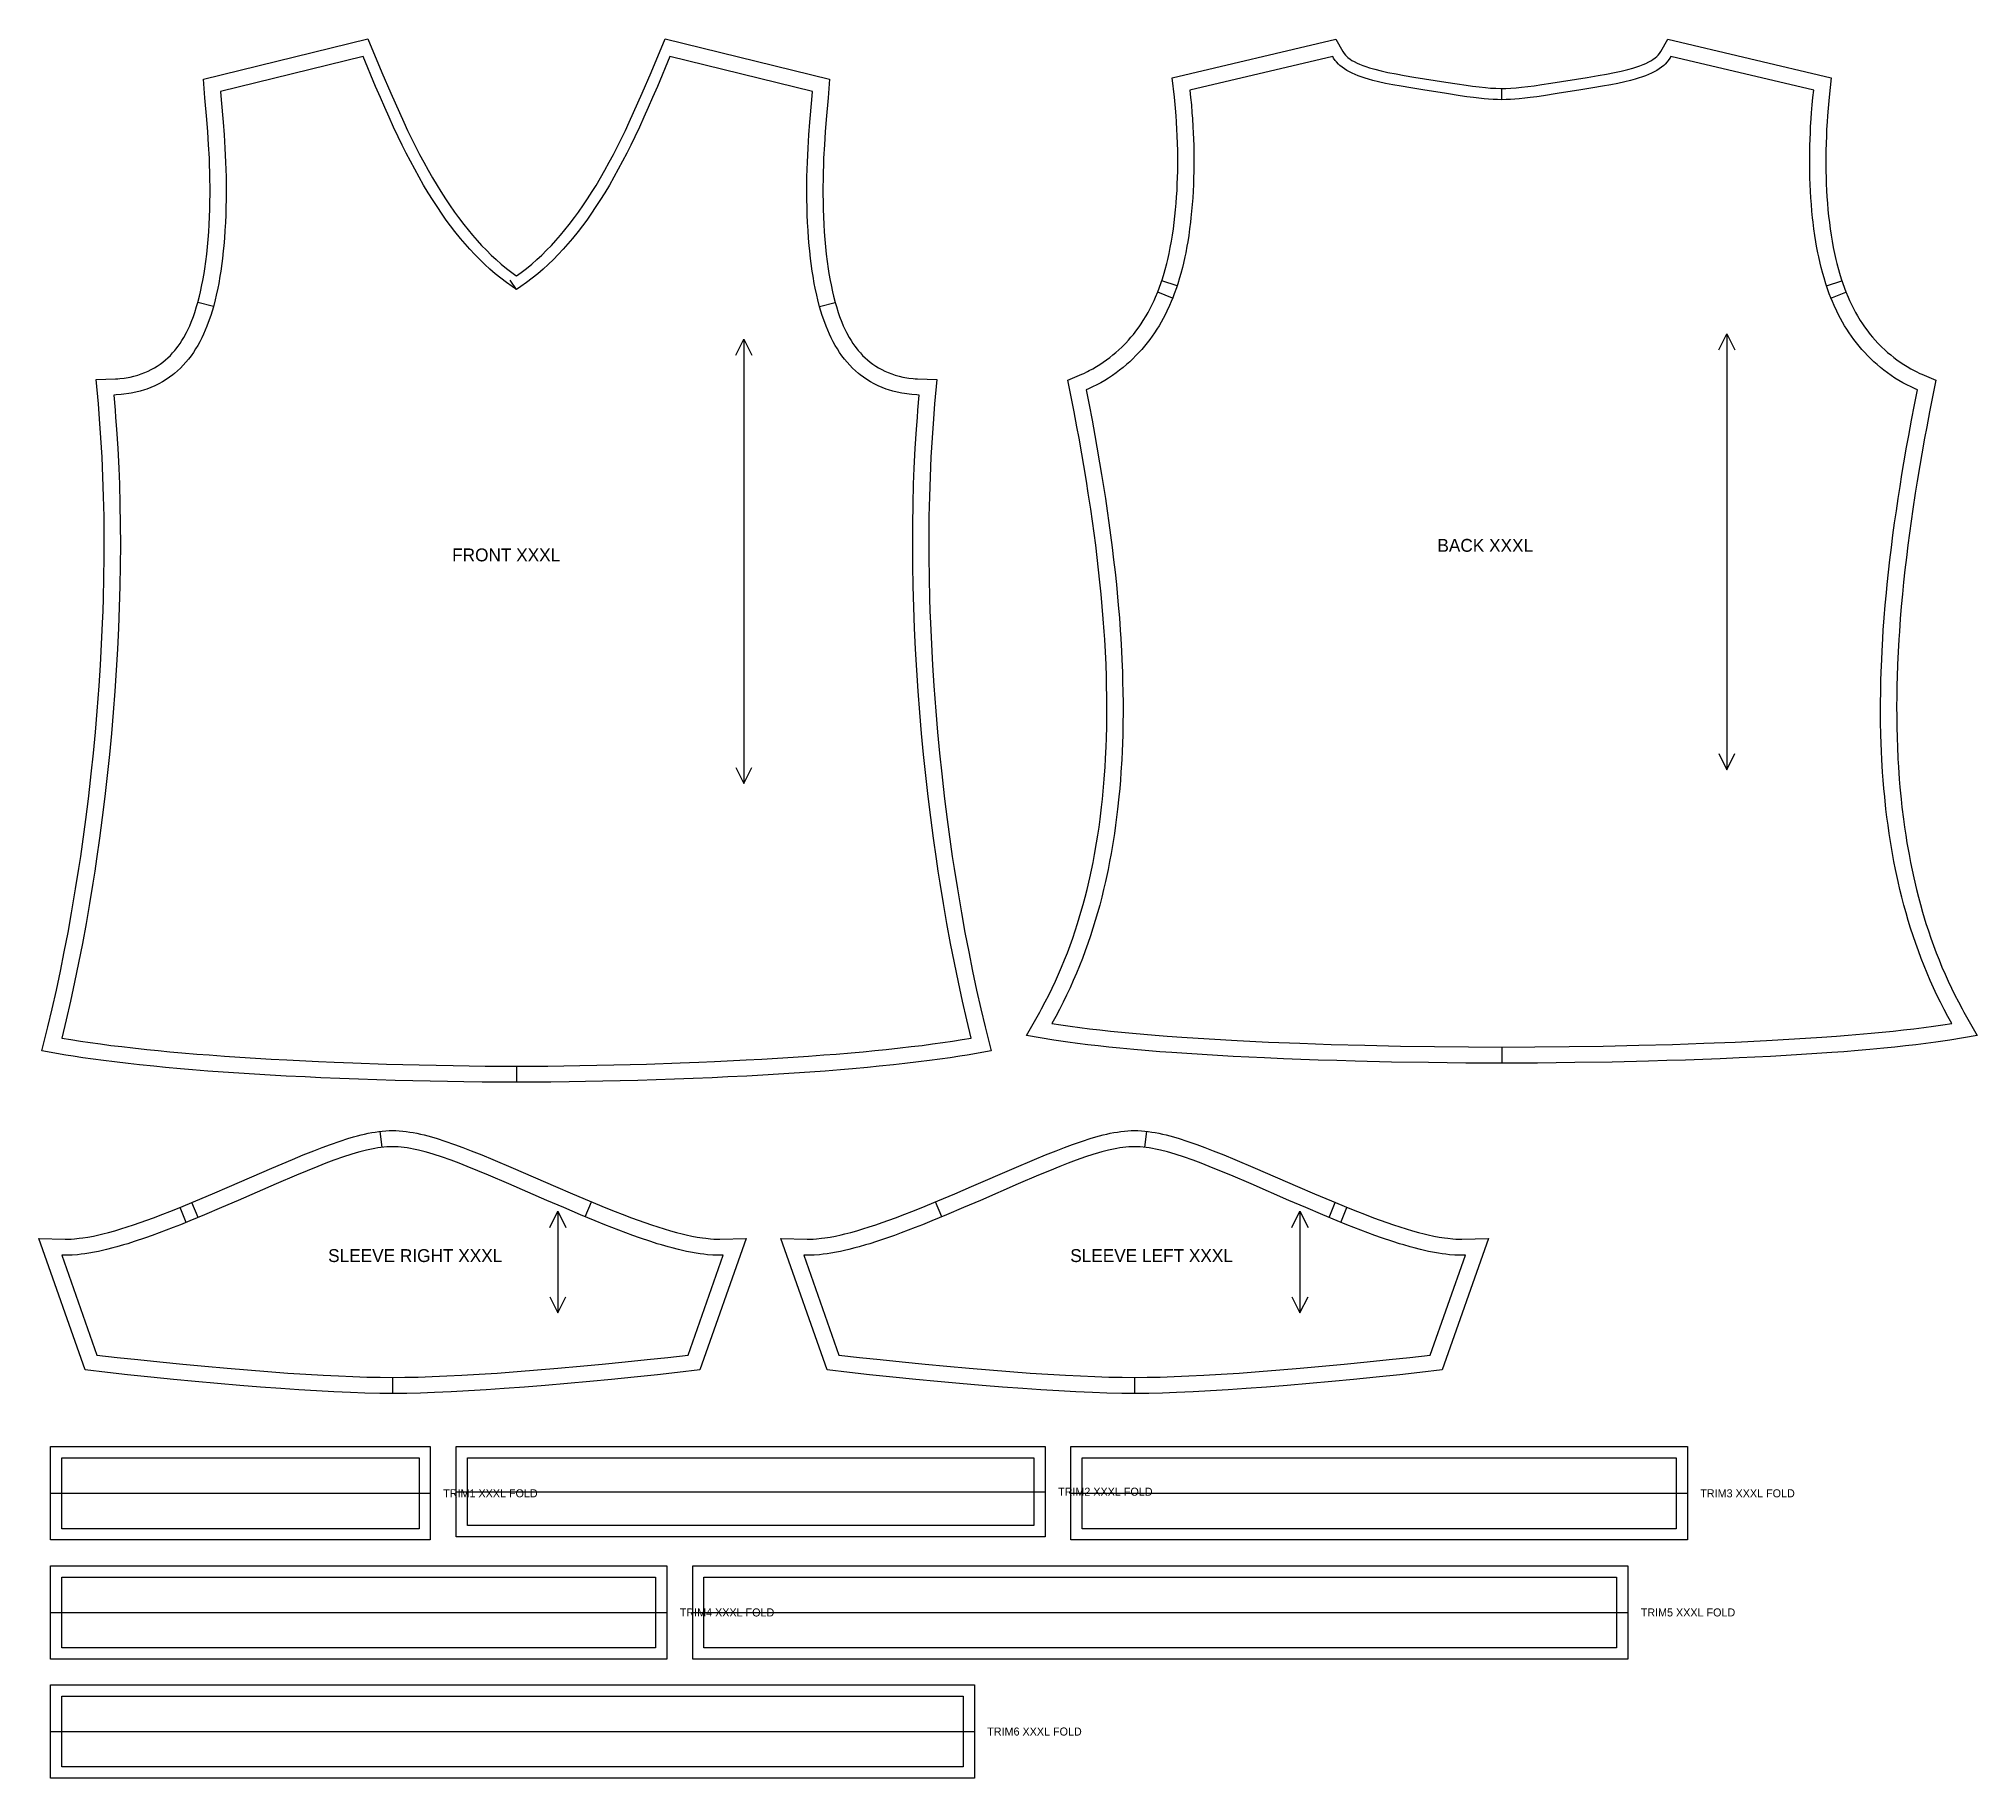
# Model space of a CAD drawing. Extents: x 21 to 1225, y 28 to 1109.
import ezdxf

# ---------------------------------------------------------------- set-up
doc = ezdxf.new("R2010")
doc.units = 0
for name, color, linetype in [('CUT', 7, 'CONTINUOUS'), ('FOLD', 6, 'CONTINUOUS'), ('GRAIN', 3, 'CONTINUOUS'), ('NOTCH', 1, 'CONTINUOUS'), ('SEW', 5, 'CONTINUOUS'), ('TEXT', 2, 'CONTINUOUS')]:
    doc.layers.add(name, color=color, linetype=linetype)

msp = doc.modelspace()

# ---------------------------------------------------------------- linework, layer by layer
at = {"layer": 'CUT'}
for points in [[(317.548, 961.267), (320.499, 963.418), (323.785, 965.968), (327.003, 968.626), (330.153, 971.388), (333.234, 974.247), (336.247, 977.199), (339.192, 980.238), (342.071, 983.362), (344.885, 986.565), (347.634, 989.844), (350.321, 993.195), (353.593, 997.479), (356.145, 1000.979), (359.253, 1005.438), (361.677, 1009.069), (364.633, 1013.682), (366.939, 1017.426), (369.753, 1022.169), (372.492, 1026.975), (375.161, 1031.836), (377.763, 1036.746), (380.3, 1041.696), (382.777, 1046.678), (385.195, 1051.685), (387.559, 1056.708), (390.327, 1062.745), (393.026, 1068.779), (395.658, 1074.795), (401.16, 1087.689), (409.893, 1108.595), (512.015, 1083.506), (511.139, 1071.973), (509.968, 1058.343), (509.365, 1050.802), (508.82, 1042.806), (508.376, 1034.399), (508.203, 1030.058), (508.068, 1025.638), (507.975, 1021.148), (507.928, 1016.596), (507.929, 1011.995), (507.981, 1007.353), (508.088, 1002.684), (508.251, 997.998), (508.473, 993.307), (508.757, 988.624), (509.106, 983.96), (509.52, 979.327), (510.003, 974.738), (510.558, 970.204), (511.186, 965.738), (511.647, 962.804), (512.404, 958.476), (512.953, 955.644), (513.846, 951.485), (514.488, 948.776), (515.523, 944.815), (516.262, 942.247), (517.447, 938.511), (518.288, 936.1), (519.629, 932.609), (520.576, 930.368), (521.567, 928.198), (522.602, 926.1), (524.239, 923.089), (525.389, 921.173), (526.586, 919.33), (527.832, 917.559), (529.129, 915.86), (529.797, 915.037), (531.173, 913.444), (532.606, 911.92), (534.097, 910.464), (535.65, 909.075), (537.268, 907.753), (538.954, 906.497), (540.712, 905.308), (542.543, 904.187), (544.452, 903.136), (546.441, 902.157), (548.511, 901.252), (550.663, 900.426), (552.9, 899.683), (555.22, 899.028), (557.622, 898.466), (560.107, 898.003), (561.379, 897.811), (563.981, 897.51), (565.31, 897.402), (566.657, 897.325), (578.767, 896.926), (577.333, 881.73), (576.549, 872.439), (575.705, 860.644), (575.009, 848.664), (574.461, 836.517), (574.058, 824.217), (573.799, 811.782), (573.681, 799.226), (573.703, 786.564), (573.863, 773.81), (574.158, 760.978), (574.4, 753.246), (574.69, 745.495), (575.277, 732.539), (575.994, 719.547), (576.839, 706.533), (577.406, 698.72), (578.018, 690.906), (579.136, 677.889), (580.375, 664.891), (581.732, 651.925), (582.603, 644.166), (583.516, 636.426), (585.128, 623.576), (586.149, 615.901), (587.21, 608.256), (588.311, 600.643), (589.451, 593.066), (591.436, 580.525), (592.678, 573.057), (593.957, 565.637), (596.17, 553.381), (598.484, 541.28), (600.896, 529.347), (603.404, 517.6), (606.005, 506.053), (608.697, 494.723), (612.381, 479.843), (597.493, 477.241), (593.024, 476.511), (586.889, 475.569), (580.562, 474.661), (574.056, 473.788), (567.382, 472.948), (558.822, 471.943), (551.813, 471.174), (542.87, 470.257), (535.584, 469.558), (526.329, 468.725), (518.822, 468.092), (509.325, 467.34), (499.723, 466.633), (490.037, 465.968), (480.286, 465.345), (470.492, 464.763), (460.675, 464.222), (448.893, 463.623), (439.096, 463.167), (427.398, 462.669), (415.796, 462.224), (404.327, 461.829), (393.026, 461.484), (381.932, 461.187), (360.514, 460.732), (350.268, 460.571), (338.777, 460.436), (327.848, 460.357), (317.551, 460.332), (307.248, 460.357), (296.318, 460.436), (284.827, 460.571), (274.582, 460.732), (253.164, 461.187), (242.069, 461.484), (230.769, 461.829), (219.299, 462.224), (207.698, 462.669), (195.999, 463.167), (186.203, 463.623), (174.42, 464.222), (164.603, 464.763), (154.809, 465.345), (145.059, 465.968), (135.372, 466.633), (125.77, 467.34), (116.274, 468.092), (108.766, 468.725), (99.512, 469.558), (92.226, 470.257), (83.283, 471.174), (76.274, 471.943), (67.714, 472.948), (61.04, 473.788), (54.534, 474.661), (48.207, 475.569), (42.072, 476.511), (37.603, 477.241), (22.715, 479.843), (26.399, 494.723), (29.091, 506.053), (31.692, 517.6), (34.2, 529.347), (36.611, 541.28), (38.925, 553.381), (41.139, 565.637), (42.418, 573.057), (43.659, 580.525), (45.645, 593.066), (46.784, 600.643), (47.885, 608.256), (48.947, 615.901), (49.968, 623.576), (51.58, 636.426), (52.492, 644.166), (53.363, 651.925), (54.721, 664.891), (55.96, 677.889), (57.078, 690.906), (57.69, 698.72), (58.257, 706.533), (59.101, 719.547), (59.818, 732.539), (60.406, 745.495), (60.695, 753.246), (60.937, 760.978), (61.233, 773.81), (61.393, 786.564), (61.415, 799.226), (61.297, 811.782), (61.038, 824.217), (60.635, 836.517), (60.086, 848.664), (59.391, 860.644), (58.546, 872.439), (57.762, 881.73), (56.329, 896.926), (68.438, 897.325), (69.786, 897.402), (71.115, 897.51), (73.717, 897.811), (74.989, 898.003), (77.473, 898.466), (79.876, 899.028), (82.196, 899.683), (84.432, 900.426), (86.585, 901.252), (88.655, 902.157), (90.643, 903.136), (92.552, 904.187), (94.384, 905.308), (96.141, 906.497), (97.827, 907.753), (99.445, 909.075), (100.998, 910.464), (102.49, 911.92), (103.922, 913.444), (105.299, 915.037), (105.967, 915.86), (107.264, 917.559), (108.51, 919.33), (109.707, 921.173), (110.856, 923.089), (112.494, 926.1), (113.529, 928.198), (114.52, 930.368), (115.467, 932.609), (116.808, 936.1), (117.649, 938.511), (118.834, 942.247), (119.573, 944.815), (120.608, 948.776), (121.25, 951.485), (122.142, 955.644), (122.692, 958.476), (123.448, 962.804), (123.909, 965.738), (124.538, 970.204), (125.092, 974.738), (125.576, 979.327), (125.99, 983.96), (126.338, 988.624), (126.622, 993.307), (126.845, 997.998), (127.008, 1002.684), (127.115, 1007.353), (127.167, 1011.995), (127.168, 1016.596), (127.12, 1021.148), (127.028, 1025.638), (126.893, 1030.058), (126.72, 1034.399), (126.275, 1042.806), (125.73, 1050.802), (125.128, 1058.343), (123.957, 1071.973), (123.081, 1083.506), (225.203, 1108.595), (233.936, 1087.689), (239.437, 1074.795), (242.07, 1068.779), (244.768, 1062.745), (247.537, 1056.708), (249.9, 1051.685), (252.319, 1046.678), (254.796, 1041.696), (257.333, 1036.746), (259.935, 1031.836), (262.603, 1026.975), (265.343, 1022.169), (268.156, 1017.426), (270.463, 1013.682), (273.418, 1009.069), (275.843, 1005.438), (278.951, 1000.979), (281.502, 997.479), (284.775, 993.195), (287.462, 989.844), (290.211, 986.565), (293.024, 983.362), (295.903, 980.238), (298.849, 977.199), (301.862, 974.247), (304.943, 971.388), (308.092, 968.626), (311.31, 965.968), (314.597, 963.418), (317.106, 961.58)], [(929.683, 1077.733), (932.213, 1077.77), (935.394, 1077.913), (938.605, 1078.148), (941.85, 1078.46), (945.798, 1078.919), (949.812, 1079.45), (954.586, 1080.139), (960.164, 1080.989), (982.808, 1084.583), (989.508, 1085.702), (994.667, 1086.617), (999.722, 1087.592), (1003.926, 1088.492), (1007.965, 1089.467), (1011.171, 1090.349), (1013.609, 1091.106), (1015.354, 1091.706), (1017.555, 1092.553), (1019.103, 1093.224), (1021.019, 1094.166), (1022.337, 1094.908), (1023.551, 1095.679), (1025, 1096.752), (1025.962, 1097.589), (1026.82, 1098.457), (1027.578, 1099.359), (1028.031, 1099.984), (1028.444, 1100.632), (1032.84, 1108.288), (1134.409, 1084.374), (1133.07, 1072.251), (1132.416, 1065.417), (1132.034, 1060.701), (1131.781, 1057.088), (1131.492, 1052.175), (1131.314, 1048.426), (1131.132, 1043.349), (1131.04, 1039.491), (1130.988, 1035.594), (1130.978, 1031.665), (1131.032, 1026.385), (1131.125, 1022.402), (1131.265, 1018.405), (1131.454, 1014.4), (1131.693, 1010.393), (1131.983, 1006.391), (1132.327, 1002.397), (1132.726, 998.42), (1133.182, 994.462), (1133.697, 990.531), (1134.272, 986.632), (1134.91, 982.768), (1135.613, 978.946), (1136.382, 975.169), (1137.221, 971.442), (1137.82, 968.987), (1138.78, 965.35), (1139.461, 962.959), (1140.549, 959.422), (1141.319, 957.099), (1142.543, 953.669), (1143.407, 951.419), (1144.776, 948.1), (1145.739, 945.925), (1147.262, 942.72), (1148.331, 940.622), (1149.445, 938.554), (1150.604, 936.517), (1152.43, 933.519), (1153.709, 931.559), (1155.037, 929.63), (1156.416, 927.732), (1158.583, 924.944), (1160.094, 923.125), (1161.661, 921.338), (1163.283, 919.586), (1165.821, 917.022), (1167.585, 915.358), (1169.406, 913.733), (1171.285, 912.148), (1173.22, 910.606), (1175.211, 909.109), (1177.257, 907.661), (1179.357, 906.265), (1181.509, 904.924), (1183.71, 903.643), (1185.957, 902.427), (1187.097, 901.844), (1189.406, 900.733), (1190.574, 900.206), (1199.245, 896.473), (1195.431, 876.943), (1193.657, 867.529), (1192.349, 860.395), (1190.642, 850.793), (1189.392, 843.527), (1187.773, 833.76), (1186.599, 826.379), (1185.093, 816.47), (1184.011, 808.991), (1182.976, 801.477), (1181.988, 793.93), (1181.052, 786.353), (1180.171, 778.75), (1179.348, 771.124), (1178.586, 763.479), (1177.888, 755.818), (1177.258, 748.145), (1176.698, 740.462), (1176.366, 735.337), (1175.931, 727.645), (1175.575, 719.954), (1175.302, 712.264), (1175.166, 707.141), (1175.037, 699.464), (1175, 694.351), (1175.023, 686.693), (1175.091, 681.597), (1175.275, 673.968), (1175.453, 668.894), (1175.807, 661.301), (1176.101, 656.254), (1176.633, 648.708), (1177.049, 643.693), (1177.767, 636.2), (1178.309, 631.224), (1179.222, 623.791), (1179.898, 618.859), (1180.628, 613.945), (1181.413, 609.051), (1182.698, 601.748), (1183.626, 596.907), (1184.612, 592.088), (1185.658, 587.293), (1187.34, 580.146), (1188.538, 575.414), (1189.799, 570.707), (1191.122, 566.029), (1193.228, 559.064), (1194.714, 554.457), (1196.266, 549.882), (1197.885, 545.338), (1199.571, 540.827), (1201.327, 536.349), (1203.152, 531.906), (1205.048, 527.499), (1207.014, 523.129), (1209.053, 518.797), (1211.165, 514.505), (1213.351, 510.253), (1215.611, 506.044), (1216.769, 503.955), (1225.058, 489.33), (1208.072, 486.588), (1199.315, 485.293), (1193.219, 484.473), (1186.93, 483.688), (1180.459, 482.936), (1173.816, 482.216), (1167.014, 481.527), (1158.303, 480.709), (1151.182, 480.088), (1142.11, 479.352), (1134.728, 478.796), (1125.367, 478.139), (1115.876, 477.523), (1106.279, 476.949), (1096.597, 476.413), (1086.854, 475.916), (1077.072, 475.457), (1065.314, 474.952), (1043.826, 474.155), (1032.214, 473.786), (1020.73, 473.462), (998.301, 472.938), (975.126, 472.544), (951.932, 472.298), (929.685, 472.215), (907.433, 472.298), (884.239, 472.544), (861.064, 472.938), (838.636, 473.462), (827.151, 473.786), (815.539, 474.155), (794.052, 474.952), (782.294, 475.457), (772.511, 475.916), (762.768, 476.413), (753.087, 476.949), (743.489, 477.523), (733.998, 478.139), (724.637, 478.796), (717.256, 479.352), (708.183, 480.088), (701.062, 480.709), (692.351, 481.527), (685.549, 482.216), (678.906, 482.936), (672.435, 483.688), (666.146, 484.473), (660.051, 485.293), (651.294, 486.588), (634.308, 489.33), (642.596, 503.955), (643.754, 506.044), (646.014, 510.253), (648.2, 514.505), (650.312, 518.797), (652.351, 523.129), (654.318, 527.499), (656.213, 531.906), (658.038, 536.349), (659.794, 540.827), (661.481, 545.338), (663.099, 549.882), (664.651, 554.457), (666.137, 559.064), (668.243, 566.029), (669.566, 570.707), (670.827, 575.414), (672.025, 580.146), (673.707, 587.293), (674.753, 592.088), (675.74, 596.907), (676.668, 601.748), (677.952, 609.051), (678.737, 613.945), (679.467, 618.859), (680.143, 623.791), (681.056, 631.224), (681.599, 636.2), (682.317, 643.693), (682.732, 648.708), (683.264, 656.254), (683.558, 661.301), (683.912, 668.894), (684.09, 673.968), (684.274, 681.597), (684.342, 686.693), (684.365, 694.351), (684.329, 699.464), (684.199, 707.141), (684.064, 712.264), (683.79, 719.954), (683.434, 727.645), (682.999, 735.337), (682.667, 740.462), (682.108, 748.145), (681.477, 755.818), (680.78, 763.479), (680.018, 771.124), (679.194, 778.75), (678.313, 786.353), (677.377, 793.93), (676.39, 801.477), (675.354, 808.991), (674.273, 816.47), (672.766, 826.379), (671.592, 833.76), (669.973, 843.527), (668.724, 850.793), (667.016, 860.395), (665.708, 867.529), (663.934, 876.943), (660.12, 896.473), (668.791, 900.206), (669.959, 900.733), (672.269, 901.844), (673.408, 902.427), (675.655, 903.643), (677.856, 904.924), (680.008, 906.265), (682.108, 907.661), (684.154, 909.109), (686.145, 910.606), (688.081, 912.148), (689.959, 913.733), (691.78, 915.358), (693.544, 917.022), (696.083, 919.586), (697.705, 921.338), (699.271, 923.125), (700.782, 924.944), (702.949, 927.732), (704.328, 929.63), (705.656, 931.559), (706.935, 933.519), (708.762, 936.517), (709.921, 938.554), (711.034, 940.622), (712.103, 942.72), (713.626, 945.925), (714.589, 948.1), (715.958, 951.419), (716.822, 953.669), (718.046, 957.099), (718.816, 959.422), (719.904, 962.959), (720.586, 965.35), (721.545, 968.987), (722.144, 971.442), (722.983, 975.169), (723.753, 978.946), (724.455, 982.768), (725.093, 986.632), (725.668, 990.531), (726.183, 994.462), (726.639, 998.42), (727.038, 1002.397), (727.382, 1006.391), (727.672, 1010.393), (727.911, 1014.4), (728.1, 1018.405), (728.24, 1022.402), (728.334, 1026.385), (728.387, 1031.665), (728.377, 1035.594), (728.325, 1039.491), (728.233, 1043.349), (728.052, 1048.426), (727.874, 1052.175), (727.584, 1057.088), (727.331, 1060.701), (726.949, 1065.417), (726.295, 1072.251), (724.956, 1084.374), (826.525, 1108.288), (830.921, 1100.632), (831.334, 1099.984), (831.787, 1099.359), (832.546, 1098.457), (833.403, 1097.589), (834.033, 1097.027), (835.434, 1095.942), (836.612, 1095.162), (837.895, 1094.41), (839.767, 1093.454), (841.284, 1092.773), (843.447, 1091.913), (845.166, 1091.303), (847.573, 1090.533), (850.746, 1089.638), (854.753, 1088.649), (858.933, 1087.738), (863.969, 1086.753), (869.116, 1085.83), (875.066, 1084.828), (894.933, 1081.656), (902.007, 1080.557), (907.52, 1079.738), (911.569, 1079.177), (915.549, 1078.679), (919.467, 1078.264), (922.691, 1077.996), (925.883, 1077.815), (929.051, 1077.735)], [(240.528, 267), (232.641, 267.062), (223.222, 267.27), (214.412, 267.57), (204.077, 268.025), (193.368, 268.593), (182.36, 269.263), (171.129, 270.022), (158.481, 270.958), (145.756, 271.976), (131.795, 273.17), (118.006, 274.423), (104.531, 275.714), (90.357, 277.141), (75.829, 278.678), (63.384, 280.06), (49.511, 281.675), (20.744, 363.228), (37.122, 362.839), (38.98, 362.866), (40.895, 362.948), (42.866, 363.086), (45.927, 363.398), (48.034, 363.674), (51.292, 364.188), (54.662, 364.822), (58.14, 365.57), (60.516, 366.13), (64.164, 367.061), (67.906, 368.094), (71.738, 369.226), (75.655, 370.451), (79.652, 371.765), (83.724, 373.16), (87.865, 374.632), (92.069, 376.175), (97.763, 378.334), (102.092, 380.02), (107.929, 382.348), (118.283, 386.602), (128.738, 391.019), (139.211, 395.524), (165.641, 406.997), (178.296, 412.384), (185.101, 415.199), (191.729, 417.856), (196.897, 419.851), (201.943, 421.716), (208.081, 423.847), (212.858, 425.374), (216.366, 426.407), (218.671, 427.039), (220.95, 427.623), (223.205, 428.158), (225.436, 428.64), (227.646, 429.068), (229.835, 429.439), (232.004, 429.75), (234.156, 429.999), (236.292, 430.181), (238.412, 430.293), (240.425, 430.331), (242.623, 430.293), (244.743, 430.181), (246.879, 429.999), (249.031, 429.75), (251.201, 429.439), (253.389, 429.068), (255.599, 428.64), (257.83, 428.158), (260.085, 427.623), (262.364, 427.039), (264.669, 426.407), (268.177, 425.374), (272.954, 423.847), (279.092, 421.716), (284.138, 419.851), (289.306, 417.856), (295.934, 415.199), (302.74, 412.384), (315.394, 406.997), (341.824, 395.524), (352.297, 391.019), (362.753, 386.602), (373.106, 382.348), (378.943, 380.02), (383.272, 378.334), (388.966, 376.175), (393.17, 374.632), (397.311, 373.16), (401.383, 371.765), (405.38, 370.451), (409.297, 369.226), (413.13, 368.094), (416.872, 367.061), (420.519, 366.13), (422.895, 365.57), (426.373, 364.822), (429.743, 364.188), (433.001, 363.674), (435.108, 363.398), (438.169, 363.086), (440.141, 362.948), (442.056, 362.866), (443.913, 362.839), (460.292, 363.228), (431.525, 281.675), (417.651, 280.06), (405.206, 278.678), (390.679, 277.141), (376.504, 275.714), (363.029, 274.423), (349.241, 273.17), (335.279, 271.976), (322.554, 270.958), (309.906, 270.022), (298.675, 269.263), (287.667, 268.593), (276.958, 268.025), (266.623, 267.57), (257.813, 267.27), (249.413, 267.078), (241.475, 267.001)], [(701.563, 267), (693.676, 267.062), (684.257, 267.27), (675.447, 267.57), (665.113, 268.025), (654.403, 268.593), (643.395, 269.263), (632.164, 270.022), (619.517, 270.958), (606.792, 271.976), (592.83, 273.17), (579.041, 274.423), (565.567, 275.714), (551.392, 277.141), (536.864, 278.678), (524.419, 280.06), (510.546, 281.675), (481.779, 363.228), (498.158, 362.839), (500.015, 362.866), (501.93, 362.948), (503.901, 363.086), (506.962, 363.398), (509.069, 363.674), (512.327, 364.188), (515.698, 364.822), (519.176, 365.57), (521.552, 366.13), (525.199, 367.061), (528.941, 368.094), (532.773, 369.226), (536.69, 370.451), (540.687, 371.765), (544.759, 373.16), (548.9, 374.632), (553.104, 376.175), (558.798, 378.334), (563.127, 380.02), (568.964, 382.348), (579.318, 386.602), (589.774, 391.019), (600.246, 395.524), (626.677, 406.997), (639.331, 412.384), (646.137, 415.199), (652.764, 417.856), (657.932, 419.851), (662.979, 421.716), (669.116, 423.847), (673.893, 425.374), (677.401, 426.407), (679.706, 427.039), (681.986, 427.623), (684.24, 428.158), (686.472, 428.64), (688.681, 429.068), (690.87, 429.439), (693.039, 429.75), (695.191, 429.999), (697.327, 430.181), (699.447, 430.293), (701.461, 430.331), (703.658, 430.293), (705.779, 430.181), (707.914, 429.999), (710.066, 429.75), (712.236, 429.439), (714.425, 429.068), (716.634, 428.64), (718.865, 428.158), (721.12, 427.623), (723.399, 427.039), (725.704, 426.407), (729.213, 425.374), (733.989, 423.847), (740.127, 421.716), (745.173, 419.851), (750.341, 417.856), (756.969, 415.199), (763.775, 412.384), (776.429, 406.997), (802.86, 395.524), (813.332, 391.019), (823.788, 386.602), (834.141, 382.348), (839.979, 380.02), (844.307, 378.334), (850.001, 376.175), (854.206, 374.632), (858.346, 373.16), (862.418, 371.765), (866.415, 370.451), (870.333, 369.226), (874.165, 368.094), (877.907, 367.061), (881.554, 366.13), (883.93, 365.57), (887.408, 364.822), (890.778, 364.188), (894.036, 363.674), (896.144, 363.398), (899.204, 363.086), (901.176, 362.948), (903.091, 362.866), (904.948, 362.839), (921.327, 363.228), (892.56, 281.675), (878.686, 280.06), (866.242, 278.678), (851.714, 277.141), (837.539, 275.714), (824.064, 274.423), (810.276, 273.17), (796.314, 271.976), (783.589, 270.958), (770.941, 270.022), (759.71, 269.263), (748.702, 268.593), (737.993, 268.025), (727.659, 267.57), (718.848, 267.27), (710.448, 267.078), (702.51, 267.001)], [(28, 234), (264, 234), (264, 176), (28, 176)], [(280, 234), (646, 234), (646, 178), (280, 178)], [(662, 234), (1045, 234), (1045, 176), (662, 176)], [(28, 160), (411, 160), (411, 102), (28, 102)], [(427, 160), (1008, 160), (1008, 102), (427, 102)], [(28, 86), (602, 86), (602, 28), (28, 28)]]:
    msp.add_lwpolyline(points, close=True, dxfattribs=at)
at = {"layer": 'FOLD'}
for points in [[(28, 205), (264, 205)], [(280, 206), (646, 206)], [(662, 205), (1045, 205)], [(28, 131), (411, 131)], [(427, 131), (1008, 131)], [(28, 57), (602, 57)]]:
    msp.add_lwpolyline(points, dxfattribs=at)
at = {"layer": 'GRAIN'}
for points in [[(453.822, 911.939), (458.822, 921.939), (463.822, 911.939)], [(458.822, 921.939), (458.822, 645.957)], [(1064.476, 915.266), (1069.476, 925.266), (1074.476, 915.266)], [(1069.476, 925.266), (1069.476, 654.513)], [(1064.476, 664.513), (1069.476, 654.513), (1074.476, 664.513)], [(453.822, 655.957), (458.822, 645.957), (463.822, 655.957)], [(338.276, 370.199), (343.276, 380.199), (348.276, 370.199)], [(343.276, 380.199), (343.276, 317.133)], [(799.312, 370.199), (804.312, 380.199), (809.312, 370.199)], [(804.312, 380.199), (804.312, 317.133)], [(338.276, 327.133), (343.276, 317.133), (348.276, 327.133)], [(799.312, 327.133), (804.312, 317.133), (809.312, 327.133)]]:
    msp.add_lwpolyline(points, dxfattribs=at)
at = {"layer": 'NOTCH'}
for points in [[(929.683, 1070.733), (929.656, 1077.733)], [(317.548, 952.805), (313.7, 958.653)], [(727.912, 955.064), (718.434, 958.252)], [(1131.454, 955.064), (1140.932, 958.252)], [(129.219, 942.18), (119.569, 944.802)], [(505.876, 942.18), (515.527, 944.802)], [(725.179, 947.546), (715.897, 951.266)], [(1134.186, 947.546), (1143.469, 951.266)], [(929.683, 482.215), (929.685, 472.215)], [(317.548, 470.332), (317.551, 460.332)], [(234.14, 419.938), (232.922, 429.863)], [(707.93, 419.938), (709.148, 429.863)], [(119.718, 376.369), (115.888, 385.606)], [(360.287, 376.796), (364.132, 386.028)], [(581.783, 376.796), (577.939, 386.028)], [(822.352, 376.369), (826.183, 385.606)], [(112.316, 373.336), (108.564, 382.605)], [(829.755, 373.336), (833.506, 382.605)], [(240.518, 277), (240.528, 267)], [(701.553, 277), (701.563, 267)]]:
    msp.add_lwpolyline(points, dxfattribs=at)
at = {"layer": 'SEW'}
for points in [[(317.548, 470.332), (327.798, 470.357), (337.092, 470.421), (356.897, 470.672), (378.049, 471.096), (398.348, 471.646), (419.274, 472.359), (430.87, 472.821), (440.599, 473.245), (460.145, 474.207), (469.921, 474.747), (479.671, 475.326), (489.376, 475.946), (499.014, 476.607), (508.564, 477.311), (516.126, 477.905), (525.465, 478.688), (532.83, 479.346), (540.089, 480.033), (547.231, 480.749), (555.976, 481.686), (562.811, 482.471), (569.49, 483.286), (576, 484.132), (582.329, 485.01), (588.464, 485.92), (594.39, 486.862), (600.096, 487.837), (597.339, 499.194), (594.675, 510.769), (592.106, 522.549), (589.633, 534.515), (587.26, 546.654), (584.988, 558.95), (582.818, 571.388), (580.754, 583.955), (579.567, 591.55), (578.418, 599.184), (576.592, 611.984), (574.878, 624.868), (573.277, 637.823), (571.792, 650.837), (570.424, 663.895), (569.177, 676.986), (568.051, 690.097), (567.049, 703.215), (566.172, 716.327), (565.424, 729.421), (564.806, 742.484), (564.319, 755.503), (563.967, 768.465), (563.751, 781.358), (563.673, 794.167), (563.735, 806.879), (563.94, 819.479), (564.288, 831.954), (564.672, 841.833), (565.286, 854.044), (566.049, 866.085), (566.58, 873.223), (566.965, 877.942), (567.808, 887.282), (566.206, 887.336), (563.062, 887.552), (561.521, 887.712), (558.501, 888.132), (557.023, 888.39), (554.133, 888.997), (551.331, 889.721), (548.617, 890.554), (547.295, 891.011), (544.716, 892), (542.228, 893.087), (539.83, 894.269), (537.52, 895.541), (535.299, 896.9), (533.165, 898.344), (531.116, 899.869), (530.123, 900.662), (528.2, 902.307), (526.358, 904.028), (524.596, 905.825), (522.912, 907.694), (521.302, 909.636), (519.766, 911.648), (518.302, 913.729), (516.906, 915.878), (515.577, 918.092), (514.313, 920.372), (513.111, 922.715), (511.969, 925.12), (510.886, 927.586), (509.859, 930.11), (508.42, 934.002), (507.526, 936.665), (506.682, 939.381), (505.886, 942.146), (504.778, 946.383), (504.095, 949.265), (503.151, 953.664), (502.573, 956.646), (501.779, 961.185), (501.297, 964.251), (500.643, 968.902), (500.251, 972.034), (499.726, 976.771), (499.416, 979.951), (499.012, 984.744), (498.675, 989.556), (498.405, 994.376), (498.197, 999.193), (498.049, 1003.995), (497.959, 1008.773), (497.923, 1013.513), (497.939, 1018.207), (498.003, 1022.842), (498.113, 1027.409), (498.264, 1031.898), (498.675, 1040.604), (499.2, 1048.889), (499.797, 1056.696), (500.997, 1070.68), (501.408, 1075.814), (412.878, 1097.564), (405.094, 1079.026), (402.081, 1072.01), (399.428, 1065.949), (396.705, 1059.859), (393.907, 1053.757), (391.029, 1047.657), (388.565, 1042.586), (386.039, 1037.534), (383.447, 1032.509), (380.784, 1027.52), (378.049, 1022.573), (375.236, 1017.677), (372.342, 1012.838), (369.362, 1008.063), (366.915, 1004.295), (363.772, 999.654), (361.189, 996.002), (358.541, 992.408), (355.828, 988.874), (352.342, 984.55), (349.474, 981.168), (346.534, 977.861), (343.52, 974.631), (340.432, 971.485), (337.267, 968.425), (334.025, 965.458), (330.704, 962.589), (327.304, 959.823), (323.826, 957.167), (320.268, 954.628), (317.548, 952.805), (314.828, 954.628), (311.27, 957.167), (307.791, 959.823), (304.392, 962.589), (301.071, 965.458), (297.829, 968.425), (294.664, 971.485), (291.575, 974.631), (288.562, 977.861), (285.622, 981.168), (282.754, 984.55), (279.267, 988.874), (276.554, 992.408), (273.907, 996.002), (271.324, 999.654), (268.181, 1004.295), (265.733, 1008.063), (262.754, 1012.838), (259.86, 1017.677), (257.047, 1022.573), (254.311, 1027.52), (251.649, 1032.509), (249.057, 1037.534), (246.53, 1042.586), (244.067, 1047.657), (241.189, 1053.757), (238.391, 1059.859), (235.668, 1065.949), (233.015, 1072.01), (230.002, 1079.026), (222.218, 1097.564), (133.688, 1075.814), (134.099, 1070.68), (135.299, 1056.696), (135.896, 1048.889), (136.421, 1040.604), (136.832, 1031.898), (136.983, 1027.409), (137.093, 1022.842), (137.157, 1018.207), (137.173, 1013.513), (137.137, 1008.773), (137.047, 1003.995), (136.899, 999.193), (136.691, 994.376), (136.42, 989.556), (136.084, 984.744), (135.679, 979.951), (135.37, 976.771), (134.845, 972.034), (134.453, 968.902), (133.798, 964.251), (133.316, 961.185), (132.523, 956.646), (131.944, 953.664), (131, 949.265), (130.318, 946.383), (129.21, 942.146), (128.414, 939.381), (127.569, 936.665), (126.675, 934.002), (125.236, 930.11), (124.21, 927.586), (123.126, 925.12), (121.985, 922.715), (120.783, 920.372), (119.519, 918.092), (118.19, 915.878), (116.794, 913.729), (115.329, 911.648), (113.793, 909.636), (112.184, 907.694), (110.5, 905.825), (108.737, 904.028), (106.896, 902.307), (104.972, 900.662), (103.98, 899.869), (101.931, 898.344), (99.797, 896.9), (97.576, 895.541), (95.266, 894.269), (92.868, 893.087), (90.379, 892), (87.801, 891.011), (86.478, 890.554), (83.765, 889.721), (80.963, 888.997), (78.072, 888.39), (76.595, 888.132), (73.575, 887.712), (72.034, 887.552), (68.89, 887.336), (67.288, 887.282), (68.131, 877.942), (68.516, 873.223), (69.047, 866.085), (69.81, 854.044), (70.423, 841.833), (70.808, 831.954), (71.156, 819.479), (71.361, 806.879), (71.423, 794.167), (71.345, 781.358), (71.128, 768.465), (70.776, 755.503), (70.29, 742.484), (69.672, 729.421), (68.923, 716.327), (68.047, 703.215), (67.045, 690.097), (65.919, 676.986), (64.671, 663.895), (63.304, 650.837), (61.819, 637.823), (60.218, 624.868), (58.503, 611.984), (56.677, 599.184), (55.529, 591.55), (54.342, 583.955), (52.277, 571.388), (50.108, 558.95), (47.836, 546.654), (45.462, 534.515), (42.99, 522.549), (40.421, 510.769), (37.757, 499.194), (35, 487.837), (40.705, 486.862), (46.632, 485.92), (52.767, 485.01), (59.096, 484.132), (65.606, 483.286), (72.285, 482.471), (79.12, 481.686), (87.864, 480.749), (95.006, 480.033), (102.266, 479.346), (109.631, 478.688), (118.969, 477.905), (126.532, 477.311), (136.082, 476.607), (145.72, 475.946), (155.424, 475.326), (165.175, 474.747), (174.951, 474.207), (194.497, 473.245), (204.225, 472.821), (215.822, 472.359), (236.748, 471.646), (257.046, 471.096), (278.198, 470.672), (298.004, 470.421), (307.297, 470.357)], [(929.683, 482.215), (950.291, 482.287), (971.561, 482.497), (992.648, 482.83), (1014.798, 483.312), (1035.761, 483.899), (1055.152, 484.563), (1074.669, 485.359), (1094.131, 486.297), (1111.446, 487.271), (1128.434, 488.372), (1137.68, 489.042), (1144.959, 489.609), (1159.151, 490.827), (1166.04, 491.479), (1172.775, 492.161), (1179.344, 492.873), (1185.734, 493.616), (1191.935, 494.39), (1197.932, 495.197), (1203.715, 496.035), (1209.27, 496.907), (1206.844, 501.233), (1204.498, 505.602), (1202.231, 510.012), (1200.042, 514.461), (1197.93, 518.948), (1195.894, 523.472), (1193.933, 528.031), (1192.046, 532.624), (1190.233, 537.251), (1188.491, 541.909), (1186.82, 546.598), (1185.22, 551.317), (1183.689, 556.065), (1182.226, 560.84), (1180.83, 565.642), (1179.501, 570.47), (1178.237, 575.323), (1177.038, 580.199), (1175.902, 585.099), (1174.315, 592.489), (1173.333, 597.442), (1172.412, 602.415), (1171.549, 607.407), (1170.365, 614.93), (1169.646, 619.966), (1168.983, 625.018), (1168.374, 630.086), (1167.563, 637.714), (1167.087, 642.816), (1166.663, 647.931), (1166.289, 653.057), (1165.821, 660.767), (1165.569, 665.918), (1165.365, 671.078), (1165.206, 676.246), (1165.053, 684.011), (1165.005, 689.194), (1165.014, 696.978), (1165.071, 702.171), (1165.233, 709.966), (1165.389, 715.165), (1165.695, 722.962), (1165.944, 728.159), (1166.385, 735.951), (1166.721, 741.141), (1167.288, 748.918), (1167.925, 756.682), (1168.631, 764.429), (1169.137, 769.584), (1169.949, 777.297), (1170.82, 784.985), (1171.747, 792.645), (1172.727, 800.274), (1173.756, 807.867), (1174.832, 815.423), (1175.951, 822.937), (1177.109, 830.406), (1178.304, 837.827), (1179.532, 845.197), (1181.216, 854.939), (1182.509, 862.177), (1184.268, 871.731), (1186.059, 881.168), (1187.874, 890.481), (1186.541, 891.055), (1183.911, 892.268), (1181.334, 893.559), (1178.813, 894.925), (1176.348, 896.359), (1173.944, 897.857), (1171.6, 899.416), (1169.318, 901.03), (1167.099, 902.698), (1164.943, 904.416), (1162.852, 906.18), (1160.824, 907.99), (1158.861, 909.842), (1156.961, 911.734), (1155.125, 913.666), (1153.352, 915.634), (1151.641, 917.639), (1149.991, 919.678), (1148.402, 921.75), (1146.873, 923.856), (1145.401, 925.993), (1143.988, 928.16), (1142.63, 930.358), (1141.327, 932.586), (1140.078, 934.843), (1138.881, 937.127), (1137.735, 939.44), (1136.109, 942.96), (1135.084, 945.34), (1134.106, 947.745), (1133.173, 950.176), (1131.856, 953.868), (1131.03, 956.359), (1129.867, 960.138), (1129.141, 962.685), (1128.122, 966.545), (1127.489, 969.143), (1126.604, 973.075), (1126.056, 975.718), (1125.296, 979.712), (1124.829, 982.394), (1124.185, 986.441), (1123.607, 990.514), (1123.093, 994.609), (1122.784, 997.349), (1122.37, 1001.47), (1122.015, 1005.6), (1121.715, 1009.734), (1121.468, 1013.868), (1121.274, 1017.994), (1121.129, 1022.11), (1121.033, 1026.208), (1120.984, 1030.284), (1120.98, 1034.332), (1121.019, 1038.347), (1121.1, 1042.323), (1121.38, 1050.139), (1121.574, 1053.969), (1121.886, 1058.983), (1122.155, 1062.668), (1122.559, 1067.472), (1123.006, 1072.143), (1123.491, 1076.671), (1034.755, 1097.564), (1034.143, 1096.538), (1033.124, 1095.088), (1032.38, 1094.177), (1031.175, 1092.891), (1030.314, 1092.084), (1028.941, 1090.944), (1027.478, 1089.884), (1025.928, 1088.899), (1024.299, 1087.982), (1022.596, 1087.129), (1020.823, 1086.333), (1018.987, 1085.59), (1017.091, 1084.895), (1014.481, 1084.036), (1012.467, 1083.436), (1009.716, 1082.689), (1006.187, 1081.828), (1001.847, 1080.882), (997.422, 1080.01), (992.195, 1079.063), (986.186, 1078.044), (978.703, 1076.83), (964.085, 1074.516), (955.616, 1073.215), (951.462, 1072.613), (947.349, 1072.059), (943.946, 1071.648), (940.555, 1071.295), (937.846, 1071.064), (935.134, 1070.887), (932.415, 1070.773), (929.683, 1070.733), (926.951, 1070.773), (924.231, 1070.887), (921.519, 1071.064), (918.81, 1071.295), (915.419, 1071.648), (912.016, 1072.059), (907.903, 1072.613), (903.749, 1073.215), (895.28, 1074.516), (880.663, 1076.83), (873.179, 1078.044), (867.171, 1079.063), (861.943, 1080.01), (857.518, 1080.882), (853.178, 1081.828), (849.649, 1082.689), (846.898, 1083.436), (844.884, 1084.036), (842.274, 1084.895), (840.379, 1085.59), (838.542, 1086.333), (836.769, 1087.129), (835.066, 1087.982), (833.437, 1088.899), (831.888, 1089.884), (830.424, 1090.944), (829.051, 1092.084), (828.19, 1092.891), (826.985, 1094.177), (826.241, 1095.088), (825.222, 1096.538), (824.61, 1097.564), (735.874, 1076.671), (736.359, 1072.143), (736.806, 1067.472), (737.21, 1062.668), (737.48, 1058.983), (737.791, 1053.969), (737.986, 1050.139), (738.265, 1042.323), (738.346, 1038.347), (738.385, 1034.332), (738.381, 1030.284), (738.332, 1026.208), (738.236, 1022.11), (738.092, 1017.994), (737.897, 1013.868), (737.651, 1009.734), (737.351, 1005.6), (736.995, 1001.47), (736.581, 997.349), (736.273, 994.609), (735.758, 990.514), (735.18, 986.441), (734.537, 982.394), (734.069, 979.712), (733.309, 975.718), (732.761, 973.075), (731.876, 969.143), (731.243, 966.545), (730.224, 962.685), (729.498, 960.138), (728.335, 956.359), (727.509, 953.868), (726.192, 950.176), (725.259, 947.745), (724.281, 945.34), (723.257, 942.96), (721.63, 939.44), (720.484, 937.127), (719.287, 934.843), (718.038, 932.586), (716.735, 930.358), (715.378, 928.16), (713.964, 925.993), (712.493, 923.856), (710.963, 921.75), (709.374, 919.678), (707.724, 917.639), (706.013, 915.634), (704.24, 913.666), (702.404, 911.734), (700.504, 909.842), (698.541, 907.99), (696.513, 906.18), (694.422, 904.416), (692.266, 902.698), (690.047, 901.03), (687.765, 899.416), (685.421, 897.857), (683.017, 896.359), (680.553, 894.925), (678.031, 893.559), (675.454, 892.268), (672.824, 891.055), (671.491, 890.481), (673.306, 881.168), (675.097, 871.731), (676.856, 862.177), (678.149, 854.939), (679.833, 845.197), (681.061, 837.827), (682.256, 830.406), (683.415, 822.937), (684.533, 815.423), (685.609, 807.867), (686.638, 800.274), (687.618, 792.645), (688.545, 784.985), (689.416, 777.297), (690.228, 769.584), (690.734, 764.429), (691.44, 756.682), (692.078, 748.918), (692.644, 741.141), (692.981, 735.951), (693.421, 728.159), (693.671, 722.962), (693.976, 715.165), (694.133, 709.966), (694.294, 702.171), (694.352, 696.978), (694.36, 689.194), (694.313, 684.011), (694.159, 676.246), (694, 671.078), (693.796, 665.918), (693.544, 660.767), (693.076, 653.057), (692.702, 647.931), (692.278, 642.816), (691.803, 637.714), (690.991, 630.086), (690.383, 625.018), (689.719, 619.966), (689.001, 614.93), (687.816, 607.407), (686.954, 602.415), (686.032, 597.442), (685.05, 592.489), (683.463, 585.099), (682.327, 580.199), (681.128, 575.323), (679.864, 570.47), (678.535, 565.642), (677.139, 560.84), (675.676, 556.065), (674.145, 551.317), (672.545, 546.598), (670.874, 541.909), (669.133, 537.251), (667.319, 532.624), (665.432, 528.031), (663.471, 523.472), (661.435, 518.948), (659.323, 514.461), (657.134, 510.012), (654.867, 505.602), (652.521, 501.233), (650.096, 496.907), (655.65, 496.035), (661.433, 495.197), (667.43, 494.39), (673.631, 493.616), (680.022, 492.873), (686.591, 492.161), (693.326, 491.479), (700.215, 490.827), (714.406, 489.609), (721.685, 489.042), (730.932, 488.372), (747.919, 487.271), (765.235, 486.297), (784.696, 485.359), (804.213, 484.563), (823.604, 483.899), (844.567, 483.312), (866.717, 482.83), (887.804, 482.497), (909.074, 482.287)], [(240.518, 277), (248.244, 277.06), (256.466, 277.236), (265.124, 277.52), (274.16, 277.903), (283.517, 278.377), (294.358, 279.01), (305.457, 279.736), (317.996, 280.64), (330.651, 281.63), (343.316, 282.691), (357.132, 283.92), (370.689, 285.195), (385.016, 286.613), (398.677, 288.034), (411.483, 289.429), (424.168, 290.88), (446.035, 352.874), (443.921, 352.839), (441.767, 352.87), (439.574, 352.964), (436.211, 353.222), (433.922, 353.468), (431.595, 353.773), (429.231, 354.134), (425.617, 354.778), (423.163, 355.273), (420.674, 355.819), (418.15, 356.415), (414.302, 357.396), (411.695, 358.108), (407.725, 359.256), (405.04, 360.073), (400.957, 361.372), (394.014, 363.719), (389.771, 365.228), (385.476, 366.804), (376.75, 370.139), (372.328, 371.885), (366.386, 374.283), (357.4, 378.001), (346.865, 382.465), (336.355, 386.995), (312.864, 397.198), (300.244, 402.586), (293.485, 405.396), (286.932, 408.042), (281.848, 410.023), (276.912, 411.869), (270.959, 413.968), (266.374, 415.464), (263.041, 416.471), (260.869, 417.085), (256.648, 418.166), (253.589, 418.844), (251.6, 419.229), (249.652, 419.56), (247.745, 419.833), (245.877, 420.049), (244.051, 420.205), (242.264, 420.3), (240.518, 420.332), (238.771, 420.3), (236.985, 420.205), (235.158, 420.049), (233.291, 419.833), (231.383, 419.56), (229.435, 419.229), (227.446, 418.844), (224.387, 418.166), (220.166, 417.085), (217.995, 416.471), (214.661, 415.464), (210.077, 413.968), (204.123, 411.869), (199.187, 410.023), (194.103, 408.042), (187.55, 405.396), (180.791, 402.586), (168.171, 397.198), (144.68, 386.995), (134.17, 382.465), (123.635, 378.001), (114.649, 374.283), (108.707, 371.885), (104.286, 370.139), (95.559, 366.804), (91.264, 365.228), (87.022, 363.719), (80.078, 361.372), (75.995, 360.073), (73.31, 359.256), (69.34, 358.108), (66.734, 357.396), (62.885, 356.415), (60.361, 355.819), (57.872, 355.273), (55.418, 354.778), (51.804, 354.134), (49.44, 353.773), (47.113, 353.468), (44.824, 353.222), (41.461, 352.964), (39.268, 352.87), (37.114, 352.839), (35, 352.874), (56.867, 290.88), (69.553, 289.429), (82.359, 288.034), (96.02, 286.613), (110.346, 285.195), (123.903, 283.92), (137.719, 282.691), (150.384, 281.63), (163.039, 280.64), (175.579, 279.736), (186.677, 279.01), (197.518, 278.377), (206.875, 277.903), (215.911, 277.52), (224.569, 277.236), (232.791, 277.06)], [(701.553, 277), (709.28, 277.06), (717.502, 277.236), (726.159, 277.52), (735.195, 277.903), (744.552, 278.377), (755.393, 279.01), (766.492, 279.736), (779.031, 280.64), (791.686, 281.63), (804.351, 282.691), (818.167, 283.92), (831.724, 285.195), (846.051, 286.613), (859.712, 288.034), (872.518, 289.429), (885.203, 290.88), (907.07, 352.874), (904.956, 352.839), (902.802, 352.87), (900.609, 352.964), (897.247, 353.222), (894.957, 353.468), (892.63, 353.773), (890.266, 354.134), (886.652, 354.778), (884.198, 355.273), (881.709, 355.819), (879.186, 356.415), (875.337, 357.396), (872.73, 358.108), (868.76, 359.256), (866.075, 360.073), (861.992, 361.372), (855.049, 363.719), (850.806, 365.228), (846.511, 366.804), (837.785, 370.139), (833.364, 371.885), (827.421, 374.283), (818.435, 378.001), (807.9, 382.465), (797.39, 386.995), (773.9, 397.198), (761.279, 402.586), (754.521, 405.396), (747.967, 408.042), (742.883, 410.023), (737.947, 411.869), (731.994, 413.968), (727.409, 415.464), (724.076, 416.471), (721.904, 417.085), (717.683, 418.166), (714.624, 418.844), (712.635, 419.229), (710.687, 419.56), (708.78, 419.833), (706.913, 420.049), (705.086, 420.205), (703.299, 420.3), (701.553, 420.332), (699.806, 420.3), (698.02, 420.205), (696.193, 420.049), (694.326, 419.833), (692.418, 419.56), (690.47, 419.229), (688.482, 418.844), (685.423, 418.166), (681.201, 417.085), (679.03, 416.471), (675.697, 415.464), (671.112, 413.968), (665.158, 411.869), (660.223, 410.023), (655.138, 408.042), (648.585, 405.396), (641.826, 402.586), (629.206, 397.198), (605.715, 386.995), (595.205, 382.465), (584.671, 378.001), (575.684, 374.283), (569.742, 371.885), (565.321, 370.139), (556.594, 366.804), (552.3, 365.228), (548.057, 363.719), (541.114, 361.372), (537.031, 360.073), (534.346, 359.256), (530.376, 358.108), (527.769, 357.396), (523.92, 356.415), (521.396, 355.819), (518.907, 355.273), (516.453, 354.778), (512.839, 354.134), (510.475, 353.773), (508.148, 353.468), (505.859, 353.222), (502.497, 352.964), (500.303, 352.87), (498.149, 352.839), (496.035, 352.874), (517.903, 290.88), (530.588, 289.429), (543.394, 288.034), (557.055, 286.613), (571.381, 285.195), (584.938, 283.92), (598.754, 282.691), (611.419, 281.63), (624.074, 280.64), (636.614, 279.736), (647.712, 279.01), (658.554, 278.377), (667.911, 277.903), (676.946, 277.52), (685.604, 277.236), (693.826, 277.06)], [(35, 227), (257, 227), (257, 183), (35, 183)], [(287, 227), (639, 227), (639, 185), (287, 185)], [(669, 227), (1038, 227), (1038, 183), (669, 183)], [(35, 153), (404, 153), (404, 109), (35, 109)], [(434, 153), (1001, 153), (1001, 109), (434, 109)], [(35, 79), (595, 79), (595, 35), (35, 35)]]:
    msp.add_lwpolyline(points, close=True, dxfattribs=at)

# ---------------------------------------------------------------- texts
at = {"layer": 'TEXT'}
for s, height, p in [('BACK XXXL', 8, (889.68, 789.89)), ('FRONT XXXL', 8, (277.55, 783.95)), ('SLEEVE RIGHT XXXL', 8, (200.52, 348.67)), ('SLEEVE LEFT XXXL', 8, (661.55, 348.67)), ('TRIM1 XXXL FOLD', 5, (272, 202.5)), ('TRIM2 XXXL FOLD', 5, (654, 203.5)), ('TRIM3 XXXL FOLD', 5, (1053, 202.5)), ('TRIM4 XXXL FOLD', 5, (419, 128.5)), ('TRIM5 XXXL FOLD', 5, (1016, 128.5)), ('TRIM6 XXXL FOLD', 5, (610, 54.5))]:
    msp.add_text(s, height=height, dxfattribs=at).set_placement(p)

doc.saveas('drawing.dxf')
